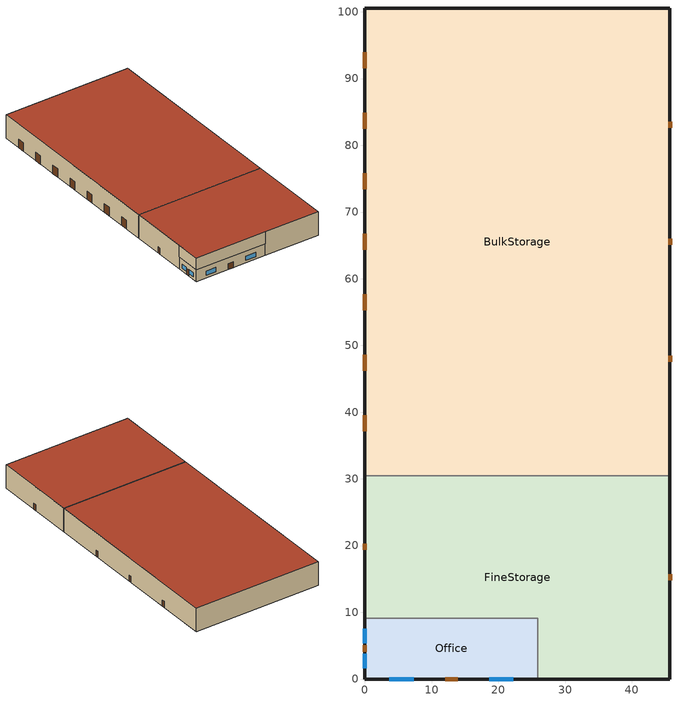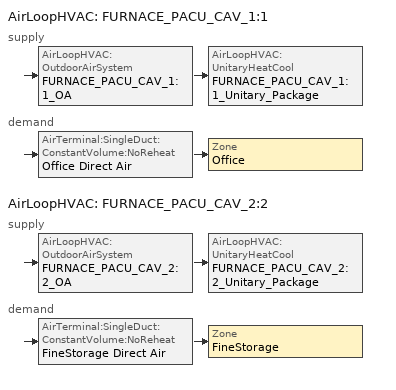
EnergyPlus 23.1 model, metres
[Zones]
BulkStorage
 floor ground (ext-slab): 45.72,100.58 45.72,30.48 0,30.48 0,100.58 z0
 wall outside (Metal Bldg Semi-Cond Ext Wall): 45.72,30.48 45.72,100.58 0,100.58 0,30.48 z0:8.53
 door (Swinging Door Semi-Cond): 45.72,47.55 45.72,48.46 / 45.72,65.07 45.72,65.99 / 45.72,82.6 45.72,83.51 z0:2.13
 door (Overhead Door Semi-Cond): 0,93.95 0,91.51 / 0,84.88 0,82.44 / 0,75.82 0,73.38 / 0,66.75 0,64.31 / 0,57.68 0,55.24 / 0,48.61 0,46.17 / 0,39.55 0,37.11 z0:3.05
 roof outside (Metal Bldg Semi-Cond Roof): 0,100.58 0,30.48 45.72,30.48 45.72,100.58 z8.53
FineStorage
 floor ground (ext-slab): 45.72,30.48 45.72,0 25.91,0 25.91,9.14 0,9.14 0,30.48 z0
 floor to Office (int-walls): 0,0 0,9.14 25.91,9.14 25.91,0 z4.27
 wall outside (Metal Bldg Semi-Cond Ext Wall): 0,9.14 0,0 25.91,0 z4.27:8.53; 25.91,0 45.72,0 45.72,30.48 / 0,30.48 0,9.14 z0:8.53
 wall to BulkStorage (int-walls): 45.72,30.48 0,30.48 z0:8.53
 door (Swinging Door Semi-Cond): 45.72,14.78 45.72,15.7 / 0,20.27 0,19.35 z0:2.13
 roof outside (Metal Bldg Semi-Cond Roof): 45.72,0 45.72,30.48 0,30.48 0,0 z8.53
Office
 floor ground (ext-slab): 25.91,9.14 25.91,0 0,0 0,9.14 z0
 wall outside (Metal Bldg Semi-Cond Ext Wall): 0,9.14 0,0 25.91,0 z0:4.27
 wall to FineStorage (Metal Bldg Semi-Cond Ext Wall): 25.91,0 25.91,9.14 0,9.14 z0:4.27
 window (Window Semi-Cond Fixed): 18.59,0 22.25,0 / 3.66,0 7.31,0 / 0,7.52 0,5.39 / 0,3.76 0,1.62 z0.91:2.44
 door (Swinging Door Semi-Cond): 12.04,0 13.87,0 / 0,5.03 0,4.11 z0:2.13
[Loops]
AirLoopHVAC 'FURNACE_PACU_CAV_1:1'
 supply: AirLoopHVAC:OutdoorAirSystem 'FURNACE_PACU_CAV_1:1_OA' > AirLoopHVAC:UnitaryHeatCool 'FURNACE_PACU_CAV_1:1_Unitary_Package'
 demand: AirTerminal:SingleDuct:ConstantVolume:NoReheat 'Office Direct Air' > Zone 'Office'
AirLoopHVAC 'FURNACE_PACU_CAV_2:2'
 supply: AirLoopHVAC:OutdoorAirSystem 'FURNACE_PACU_CAV_2:2_OA' > AirLoopHVAC:UnitaryHeatCool 'FURNACE_PACU_CAV_2:2_Unitary_Package'
 demand: AirTerminal:SingleDuct:ConstantVolume:NoReheat 'FineStorage Direct Air' > Zone 'FineStorage'
[Building]
Ref Bldg Warehouse New2004_v1.3_5.0: Loads convergence tolerance value=0.04; Maximum number of warmup days=40; Minimum number of warmup days=6; North axis=0; Solar distribution=FullInteriorAndExterior; Temperature convergence tolerance value=0.2; Terrain=City
[Site:GroundTemperature:BuildingSurface]
10.34, 10.19, 11.31, 13.07, 16.39, 19.3, 22.1, 24.2, 21.69, 17.32, 14.23, 11.34
[Site:Location]
USA IL-CHICAGO-OHARE: Elevation=190; Latitude=41.77; Longitude=-87.75; Time zone=-6
[Site:WaterMainsTemperature]
Annual average outdoor air temperature=9.69; Calculation method=Correlation; Maximum difference in monthly average outdoor air temperatures=28.1
[SizingPeriod:DesignDay] Barometric pressure=99063; Day of month=21; Daylight saving time indicator=No; Humidity condition type=WetBulb; Rain indicator=No; Snow indicator=No; Solar model indicator=ASHRAEClearSky
Name | Daily dry bulb temperature range | Day type | Maximum dry bulb temperature | Month | Sky clearness | Wetbulb or dewpoint at maximum dry bulb | Wind direction | Wind speed
CHICAGO Ann Clg .4% Condns WB=>MDB | 10.7 | SummerDesignDay | 31.2 | 7 | 1 | 25.5 | 230 | 5.3
CHICAGO Ann Htg 99.6% Condns DB | 0 | WinterDesignDay | -20.6 | 1 | 0 | -20.6 | 270 | 4.9
[Construction]
InteriorFurnishings: Std Wood 6inch
Metal Bldg Semi-Cond Ext Wall: Metal Siding, Metal Building Semi-Cond Wall Insulation, 1/2IN Gypsum
Metal Bldg Semi-Cond Roof: Metal Roofing, Metal Semi-Cond Roof Insulation
Overhead Door Semi-Cond: Std Overhead Door Panel Semi-Cond
Swinging Door Semi-Cond: Opaque Door panel Semi-Cond
Window Semi-Cond Fixed: Semi-Cond Fixed Assembly Window
ext-slab: HW CONCRETE
int-walls: 1/2IN Gypsum, 1/2IN Gypsum
[Material] Thermal absorptance=0.9
Name | Conductivity | Density | Roughness | Solar absorptance | Specific heat | Thickness | Visible absorptance
1/2IN Gypsum | 0.16 | 784.9 | Smooth | 0.92 | 830 | 0.0127 | 0.92
HW CONCRETE | 1.311 | 2240 | Rough | 0.7 | 836.8 | 0.2032 | 0.7
Metal Building Semi-Cond Wall Insulation | 0.049 | 265 | MediumRough | 0.7 | 836.8 | 0.0495495 | 0.7
Metal Roofing | 45.006 | 7680 | MediumSmooth | 0.7 | 418.4 | 0.0015 | 0.3
Metal Semi-Cond Roof Insulation | 0.049 | 265 | MediumRough | 0.7 | 836.8 | 0.0822341 | 0.7
Metal Siding | 44.96 | 7688.86 | Smooth | 0.2 | 410 | 0.0015 | 0.2
Std Wood 6inch | 0.12 | 540 | MediumSmooth | 0.7 | 1210 | 0.15 | 0.7
[Material:NoMass] Roughness=MediumRough; Solar absorptance=0.7; Thermal absorptance=0.9; Visible absorptance=0.7
Name | Thermal resistance
Opaque Door panel Semi-Cond | 0.101897
Std Overhead Door Panel Semi-Cond | 0.001
[WindowMaterial:SimpleGlazingSystem]
Semi-Cond Fixed Assembly Window: Solar heat gain coefficient=0.7; U factor=6.92716
[AirLoopHVAC] Design supply air flow rate=Autosize
FURNACE_PACU_CAV_1:1; FURNACE_PACU_CAV_2:2
[AirLoopHVAC:UnitaryHeatCool] Availability schedule=ALWAYS_ON; Cooling supply air flow rate=Autosize; Dehumidification control type=None; Fan placement=BlowThrough; Heating supply air flow rate=Autosize; Maximum supply air temperature=Autosize; No load supply air flow rate=Autosize; Supply air fan operating mode schedule=HVACOperationSchd
Name | Controlling zone or thermostat location | Cooling coil | Heating coil | Supply fan
FURNACE_PACU_CAV_1:1_Unitary_Package | Office | FURNACE_PACU_CAV_1:1_Unitary_Package_CoolCoil | FURNACE_PACU_CAV_1:1_Unitary_Package_HeatCoil | FURNACE_PACU_CAV_1:1_Unitary_Package_fan
FURNACE_PACU_CAV_2:2_Unitary_Package | FineStorage | FURNACE_PACU_CAV_2:2_Unitary_Package_CoolCoil | FURNACE_PACU_CAV_2:2_Unitary_Package_HeatCoil | FURNACE_PACU_CAV_2:2_Unitary_Package_fan
[AirTerminal:SingleDuct:ConstantVolume:NoReheat] Availability schedule=ALWAYS_ON; Maximum air flow rate=Autosize
FineStorage Direct Air; Office Direct Air
[AvailabilityManager:NightCycle] Applicability schedule=ALWAYS_ON; Control type=CycleOnAny; Cycling run time=1800; Cycling run time control type=FixedRunTime; Fan schedule=HVACOperationSchd; Thermostat tolerance=1
FURNACE_PACU_CAV_1:1 Availability Manager; FURNACE_PACU_CAV_2:2 Availability Manager
[Coil:Cooling:DX:SingleSpeed] 2023 rated evaporator fan power per volume flow rate=934.4; Availability schedule=ALWAYS_ON; Gross rated sensible heat ratio=Autosize; Gross rated total cooling capacity=Autosize; Rated air flow rate=Autosize
Name | Energy input ratio function of flow fraction curve | Energy input ratio function of temperature curve | Gross rated cooling cop | Part load fraction correlation curve | Total cooling capacity function of flow fraction curve | Total cooling capacity function of temperature curve
FURNACE_PACU_CAV_1:1_Unitary_Package_CoolCoil | ConstantCubic | Cool-EIR-fT | 3.50016 | Cool-PLF-fPLR | ConstantCubic | Cool-Cap-fT
FURNACE_PACU_CAV_2:2_Unitary_Package_CoolCoil | Measured_CoolCStandard10Ton_EIRFFF | Measured_CoolCStandard10Ton_EIRFT | 3.23372 | No_PLR_Degredation | Measured_CoolCStandard10Ton_CapFF | Measured_CoolCStandard10Ton_CapFT
[Coil:Heating:Fuel] Availability schedule=ALWAYS_ON; Fuel type=NaturalGas; Nominal capacity=Autosize
Name | Burner efficiency
BulkStorage Unit Heater Coil; FURNACE_PACU_CAV_2:2_Unitary_Package_HeatCoil | 0.78
FURNACE_PACU_CAV_1:1_Unitary_Package_HeatCoil | 0.8
[Controller:OutdoorAir] Economizer control action type=ModulateFlow; Economizer maximum limit dry bulb temperature=28; Economizer maximum limit enthalpy=64000; Economizer minimum limit dry bulb temperature=-100; Lockout type=NoLockout; Maximum outdoor air flow rate=Autosize; Minimum limit type=FixedMinimum; Minimum outdoor air flow rate=Autosize; Minimum outdoor air schedule=MinOA_Sched
Name | Economizer control type
FURNACE_PACU_CAV_1:1_OA_Controller | NoEconomizer
FURNACE_PACU_CAV_2:2_OA_Controller | DifferentialDryBulb
[DesignSpecification:OutdoorAir]
Name | Outdoor air flow per zone floor area | Outdoor air method | Outdoor air flow per person
SZ DSOA BulkStorage; SZ DSOA FineStorage | 0.00025 | Flow/Area
SZ DSOA Office |  | Flow/Person | 0.01
[ElectricEquipment] Design level calculation method=Watts/Area; End use subcategory=MiscPlug; Fraction latent=0; Fraction lost=0; Fraction radiant=0.5; Schedule=BLDG_EQUIP_SCH
Name | Watts per zone floor area | Zone or zonelist or space or spacelist
BulkStorage_MiscPlug_Equip | 2.56 | BulkStorage
Office_MiscPlug_Equip | 8.07 | Office
[Exterior:Lights]
Exterior Facade Lighting: Control option=AstronomicalClock; Design level=8923; End use subcategory=Exterior Facade Lighting; Schedule=ALWAYS_ON
[Fan:ConstantVolume]
BulkStorage Unit HeaterFan: Availability schedule=ALWAYS_ON; End use subcategory=Unit Heater Fans; Fan total efficiency=0.53625; Maximum flow rate=Autosize; Motor efficiency=0.825; Motor in airstream fraction=1; Pressure rise=49.8
[Fan:OnOff] Availability schedule=HVACOperationSchd; End use subcategory=Unitary Fans; Maximum flow rate=Autosize; Motor in airstream fraction=1
Name | Fan total efficiency | Motor efficiency | Pressure rise
FURNACE_PACU_CAV_1:1_Unitary_Package_fan | 0.546 | 0.84 | 622
FURNACE_PACU_CAV_2:2_Unitary_Package_fan | 0.5915 | 0.91 | 1109.648
[InternalMass] Construction=InteriorFurnishings
Name | Zone or zonelist | Surface area
BulkStorage Internal Mass | BulkStorage | 6409.68
FineStorage Internal Mass | FineStorage | 2786.82
Office Internal Mass | Office | 473.7584
[Lights] Design level calculation method=Watts/Area; End use subcategory=General; Fraction radiant=0.5; Fraction replaceable=1; Fraction visible=0.2; Return air fraction=0; Return air fraction calculated from plenum temperature=No; Schedule=BLDG_LIGHT_SCH
Name | Watts per zone floor area | Zone or zonelist or space or spacelist
BulkStorage_Lights | 9.68 | BulkStorage
FineStorage_Lights | 15.06 | FineStorage
Office_Lights | 11.84 | Office
[People]
Office People: Activity level schedule=ACTIVITY_SCH; Air velocity schedule=AIR_VELO_SCH; Clothing insulation calculation method=ClothingInsulationSchedule; Clothing insulation schedule=CLOTHING_SCH; Enable ashrae 55 comfort warnings=No; Fraction radiant=0.3; Mean radiant temperature calculation type=ZoneAveraged; Number of people=5; Number of people calculation method=People; Number of people schedule=BLDG_OCC_SCH; Sensible heat fraction=Autocalculate; Thermal comfort model 1 type=Fanger; Work efficiency schedule=WORK_EFF_SCH; Zone or zonelist or space or spacelist=Office
[SetpointManager:MixedAir] Control variable=Temperature
Name | Setpoint node or nodelist
FURNACE_PACU_CAV_1:1_OAMixed Air Temp Manager | FURNACE_PACU_CAV_1:1_OA-FURNACE_PACU_CAV_1:1_Unitary_PackageNode
FURNACE_PACU_CAV_2:2_OAMixed Air Temp Manager | FURNACE_PACU_CAV_2:2_OA-FURNACE_PACU_CAV_2:2_Unitary_PackageNode
[SetpointManager:SingleZone:Reheat] Control variable=Temperature; Maximum supply air temperature=50; Minimum supply air temperature=10
Name | Control zone | Setpoint node or nodelist
SupAirTemp MngrFineStorage | FineStorage | FURNACE_PACU_CAV_2:2 Supply Equipment Outlet Node
SupAirTemp MngrOffice | Office | FURNACE_PACU_CAV_1:1 Supply Equipment Outlet Node
[Sizing:System] 100 outdoor air in cooling=No; 100 outdoor air in heating=No; Central cooling capacity control method=VAV; Central cooling design supply air humidity ratio=0.0085; Central cooling design supply air temperature=12.8; Central heating design supply air humidity ratio=0.008; Central heating design supply air temperature=40; Central heating maximum system air flow ratio=1; Cooling design capacity=Autosize; Cooling design capacity method=CoolingDesignCapacity; Cooling supply air flow rate=0; Cooling supply air flow rate method=DesignDay; Design outdoor air flow rate=Autosize; Heating design capacity=Autosize; Heating design capacity method=HeatingDesignCapacity; Heating supply air flow rate=0; Heating supply air flow rate method=DesignDay; Precool design humidity ratio=0.008; Precool design temperature=12.8; Preheat design humidity ratio=0.008; Preheat design temperature=7; Type of load to size on=Sensible; Type of zone sum to use=NonCoincident; Zone maximum outdoor air fraction=1
FURNACE_PACU_CAV_1:1; FURNACE_PACU_CAV_2:2
[Sizing:Zone] Account for dedicated outdoor air system=No; Cooling design air flow method=DesignDay; Dedicated outdoor air high setpoint temperature for design=Autosize; Dedicated outdoor air low setpoint temperature for design=Autosize; Dedicated outdoor air system control strategy=NeutralSupplyAir; Heating design air flow method=DesignDay; Zone cooling design supply air humidity ratio=0.0085; Zone cooling design supply air temperature=14; Zone cooling design supply air temperature input method=SupplyAirTemperature; Zone heating design supply air humidity ratio=0.008; Zone heating design supply air temperature=40; Zone heating design supply air temperature input method=SupplyAirTemperature
Name | Design specification outdoor air object
BulkStorage | SZ DSOA BulkStorage
FineStorage | SZ DSOA FineStorage
Office | SZ DSOA Office
[ThermostatSetpoint:DualSetpoint]
Name | Cooling setpoint temperature schedule | Heating setpoint temperature schedule
BulkStorage DualSPSched | CLGSETP_SCH | HTGSETP_BulkStorage_SCH
FineStorage DualSPSched | CLGSETP_FineStorage_SCH | HTGSETP_FineStorage_SCH
Office DualSPSched | CLGSETP_SCH | HTGSETP_SCH
[UtilityCost:Charge:Block] Category variable=EnergyCharges; Season=Annual; Source variable=totalEnergy
Name | Block 1 cost per unit value or variable | Block 2 cost per unit value or variable | Block 3 cost per unit value or variable | Block 4 cost per unit value or variable | Block size 1 value or variable | Block size 2 value or variable | Block size 3 value or variable | Block size 4 value or variable | Tariff | Utility cost charge block | Block size multiplier value or variable
UtilityCost:Charge:Block 1 | 0.108222 | 0.087021 | 0.07842 | 0.05832 | 300 | 700 | 1500 | remaining | PSI_LLF_LowLoadFactorService | AnnualEnergyCharge
UtilityCost:Charge:Block 2 | 0 | 0.051773 | 0.046965 |  | 190 | 110 | remaining |  | PSI_LLF_LowLoadFactorService | AnnualDemandBaseCharge | TotalDemand
UtilityCost:Charge:Block 3 | 0.082409 | 0.072873 | 0.061696 | 0.041179 | 300 | 700 | 1500 | remaining | PSI_CS_CommercialElectricService | AnnualEnergyCharge
[UtilityCost:Charge:Simple] Season=Annual
Name | Category variable | Cost per unit value or variable | Source variable | Tariff | Utility cost charge simple
UtilityCost:Charge:Simple 1 | EnergyCharges | 0.002028 | totalEnergy | PSI_LLF_LowLoadFactorService | FuelCostAdjustEnergyCharge
UtilityCost:Charge:Simple 2 | EnergyCharges | 0.000536 | totalEnergy | PSI_LLF_LowLoadFactorService | QualPollutionControlAdjustEnergyCharge
UtilityCost:Charge:Simple 3 | EnergyCharges | 0.001127 | totalEnergy | PSI_LLF_LowLoadFactorService | SoxNoxRiderAdjustEnergyCharge
UtilityCost:Charge:Simple 4 | EnergyCharges | -0.00037 | totalEnergy | PSI_LLF_LowLoadFactorService | DSMRiderAdjustEnergyCharge
UtilityCost:Charge:Simple 5 | EnergyCharges | -3.1e-05 | totalEnergy | PSI_LLF_LowLoadFactorService | PurchPowerTrackerAdjustEnergyCharge
UtilityCost:Charge:Simple 6 | EnergyCharges | -0.000216 | totalEnergy | PSI_LLF_LowLoadFactorService | MidwestISOAdjustEnergyCharge
UtilityCost:Charge:Simple 7 | EnergyCharges | 0.000833 | totalEnergy | PSI_LLF_LowLoadFactorService | CleanCoalRiderEnergyCharge
UtilityCost:Charge:Simple 8 | Taxes | 0.08 | SubTotal | PSI_LLF_LowLoadFactorService | TaxofeightPercent
UtilityCost:Charge:Simple 9 | EnergyCharges | 0.002028 | totalEnergy | PSI_CS_CommercialElectricService | FuelCostAdjustEnergyCharge
UtilityCost:Charge:Simple 10 | EnergyCharges | 0.000536 | totalEnergy | PSI_CS_CommercialElectricService | QualPollutionControlAdjustEnergyCharge
UtilityCost:Charge:Simple 11 | EnergyCharges | 0.001127 | totalEnergy | PSI_CS_CommercialElectricService | SoxNoxRiderAdjustEnergyCharge
UtilityCost:Charge:Simple 12 | EnergyCharges | 2.1e-05 | totalEnergy | PSI_CS_CommercialElectricService | DSMRiderAdjustEnergyCharge
UtilityCost:Charge:Simple 13 | EnergyCharges | 3.4e-05 | totalEnergy | PSI_CS_CommercialElectricService | PurchPowerTrackerAdjustEnergyCharge
UtilityCost:Charge:Simple 14 | EnergyCharges | -0.000203 | totalEnergy | PSI_CS_CommercialElectricService | MidwestISOAdjustEnergyCharge
UtilityCost:Charge:Simple 15 | EnergyCharges | 0.000807 | totalEnergy | PSI_CS_CommercialElectricService | CleanCoalRiderEnergyCharge
UtilityCost:Charge:Simple 16 | Taxes | 0.08 | SubTotal | PSI_CS_CommercialElectricService | TaxofeightPercent
UtilityCost:Charge:Simple 17 | EnergyCharges | IN_MonthlyGasRates | totalEnergy | IN_EIAMonthlyRateGas | MonthlyRateGasCharge
UtilityCost:Charge:Simple 18 | Taxes | 0.08 | SubTotal | IN_EIAMonthlyRateGas | TaxofEightPercent
[UtilityCost:Qualify] Season=Annual; Threshold test=Count; Threshold value or variable=75; Variable=TotalDemand
Name | Number of months | Qualify type | Tariff | Utility cost qualify
UtilityCost:Qualify 1 | 12 | Minimum | PSI_LLF_LowLoadFactorService | MinDemand75kw
UtilityCost:Qualify 2 | 1 | Maximum | PSI_CS_CommercialElectricService | MaxDemand75kw
[UtilityCost:Tariff]
Name | Conversion factor choice | Group | Monthly charge or variable | Output meter | Demand window length
IN_EIAMonthlyRateGas | MCF | Comm Gas | 0 | NaturalGas:Facility
PSI_CS_CommercialElectricService | kWh | Comm Elect | 9.4 | Electricity:Facility
PSI_LLF_LowLoadFactorService | kWh | Comm Elect | 15 | Electricity:Facility | HalfHour
[UtilityCost:Variable]
IN_MonthlyGasRates: January value=8.22; February value=7.51; March value=8.97; April value=9.01; May value=9.16; June value=10.44; July value=10.32; August value=10.13; September value=9.2; October value=8.18; November value=7.83; December value=7.63; Tariff=IN_EIAMonthlyRateGas; Variable type=Currency
[Zone] Floor area=Autocalculate; Multiplier=1; Part of total floor area=Yes; Type=1
BulkStorage; FineStorage; Office
[ZoneControl:Thermostat] Control type schedule=Dual Zone Control Type Sched
Name | Zone or zonelist | Control 1
BulkStorage Thermostat | BulkStorage | BulkStorage DualSPSched
FineStorage Thermostat | FineStorage | FineStorage DualSPSched
Office Thermostat | Office | Office DualSPSched
[Zone equipment]
BulkStorage: BulkStorage Unit Heater
FineStorage: FineStorage Direct Air
Office: Office Direct Air
[ZoneHVAC:UnitHeater]
BulkStorage Unit Heater: Availability schedule=ALWAYS_ON; Heating coil=BulkStorage Unit Heater Coil; Heating convergence tolerance=0.001; Maximum hot water or steam flow rate=Autosize; Maximum supply air flow rate=Autosize; Minimum hot water or steam flow rate=0; Supply air fan=BulkStorage Unit HeaterFan; Supply air fan operation during no heating=No
[ZoneInfiltration:DesignFlowRate] Constant term coefficient=1; Design flow rate calculation method=Flow/ExteriorArea; Flow rate per exterior surface area=0.000302; Schedule=ALWAYS_ON; Temperature term coefficient=0; Velocity squared term coefficient=0; Velocity term coefficient=0
Name | Zone or zonelist or space or spacelist
BulkStorage_Infiltration | BulkStorage
FineStorage_Infiltration | FineStorage
Office_Infiltration | Office
[ZoneVentilation:DesignFlowRate]
BulkStorage_Ventilation: Constant term coefficient=1; Delta temperature=-27.5; Design flow rate calculation method=Flow/Area; Fan pressure rise=49.8; Fan total efficiency=0.53625; Flow rate per floor area=0.00025; Maximum indoor temperature=35; Maximum outdoor temperature=50; Maximum wind speed=6; Minimum indoor temperature=7.5; Minimum outdoor temperature=-30; Schedule=MinOA_Sched; Temperature term coefficient=0; Velocity squared term coefficient=0; Velocity term coefficient=0; Ventilation type=Intake; Zone or zonelist or space or spacelist=BulkStorage
[Curve:Biquadratic]
Name | Maximum value of x | Maximum value of y | Minimum value of x | Minimum value of y | Coefficient1 constant | Coefficient2 x | Coefficient3 x 2 | Coefficient4 y | Coefficient5 y 2 | Coefficient6 x y
Cool-Cap-fT | 100 | 100 | -100 | -100 | 0.971212 | -0.0152755 | 0.00144345 | -0.00039321 | -6.8364e-06 | -0.000290596
Cool-EIR-fT | 100 | 100 | -100 | -100 | 0.286871 | 0.0239022 | -0.000810648 | 0.0134585 | 0.000338936 | -0.000487004
Measured_CoolCStandard10Ton_CapFT | 29.4 | 50.3 | 11.1 | 10 | 0.52357 | 0.03478 | 0 | -0.001915 | -0.00010838 | 0
Measured_CoolCStandard10Ton_EIRFT | 29.4 | 50.3 | 11.1 | 10 | 0.9847 | -0.04285 | 0.0013562 | 0.009934 | 0.0006398 | -0.001169
[Curve:Cubic]
ConstantCubic: Maximum value of x=100; Minimum value of x=-100; Coefficient1 constant=1; Coefficient2 x=0; Coefficient3 x 2=0; Coefficient4 x 3=0
[Curve:Quadratic]
Name | Maximum curve output | Maximum value of x | Minimum curve output | Minimum value of x | Coefficient1 constant | Coefficient2 x | Coefficient3 x 2
Cool-PLF-fPLR | 1 | 1 | 0.7 | 0 | 0.909496 | 0.0986477 | -0.00819488
Measured_CoolCStandard10Ton_CapFF |  | 1.197 |  | 0.776 | 0.7685 | 0.2315 | 0
Measured_CoolCStandard10Ton_EIRFFF |  | 1.197 |  | 0.776 | 1.192 | -0.1917 | 0
No_PLR_Degredation |  | 1 |  | 0 | 1 | 0 | 0
[Schedule:Compact]
ACTIVITY_SCH: Through: 12/31, For: AllDays, Until: 24:00, 120
AIR_VELO_SCH: Through: 12/31, For: AllDays, Until: 24:00, 0.2
ALWAYS_ON: Through: 12/31, For: AllDays, Until: 24:00, 1
BLDG_EQUIP_SCH: Through: 12/31, For: Weekdays, Until: 07:00, 0.1, Until: 08:00, 0.5, Until: 09:00, 0.8, Until: 12:00, 0.9, Until: 13:00, 0.8, Until: 17:00, 0.9, Until: 18:00, 0.4, Until: 24:00, 0.1, For: Saturday, Until: 08:00, 0.1, Until: 09:00, 0.2, Until: 12:00, 0.4, Until: 24:00, 0.1, For: SummerDesignDay, Until: 24:00, 1, For: WinterDesignDay, Until: 24:00, 0, For: Sunday Holidays AllOtherDays, Until: 24:00, 0.1
BLDG_LIGHT_SCH: Through: 12/31, For: Weekdays, Until: 07:00, 0.1, Until: 08:00, 0.4, Until: 09:00, 0.7, Until: 12:00, 0.9, Until: 13:00, 0.8, Until: 17:00, 0.9, Until: 18:00, 0.3, Until: 24:00, 0.1, For: Saturday, Until: 08:00, 0.1, Until: 09:00, 0.1, Until: 12:00, 0.24, Until: 24:00, 0.1, For: SummerDesignDay, Until: 24:00, 1, For: WinterDesignDay, Until: 24:00, 0, For: Sunday Holidays AllOtherDays, Until: 24:00, 0.1
BLDG_OCC_SCH: Through: 12/31, For: Weekdays, Until: 07:00, 0, Until: 08:00, 0.15, Until: 09:00, 0.7, Until: 12:00, 0.9, Until: 13:00, 0.5, Until: 16:00, 0.85, Until: 17:00, 0.2, Until: 24:00, 0, For: SummerDesignDay, Until: 24:00, 1, For: Saturday, Until: 08:00, 0, Until: 12:00, 0.2, Until: 16:00, 0.1, Until: 24:00, 0, For: WinterDesignDay, Until: 24:00, 0, For: Sunday Holidays AllOtherDays, Until: 24:00, 0
CLGSETP_FineStorage_SCH: Through: 12/31, For: AllDays, Until: 24:00, 26.7
CLGSETP_SCH: Through: 12/31, For: Weekdays SummerDesignDay, Until: 07:00, 30, Until: 17:00, 24, Until: 24:00, 30, For: Saturday, Until: 08:00, 30, Until: 16:00, 24, Until: 24:00, 30, For: AllOtherDays, Until: 24:00, 30
CLOTHING_SCH: Through: 04/30, For: AllDays, Until: 24:00, 1, Through: 09/30, For: AllDays, Until: 24:00, 0.5, Through: 12/31, For: AllDays, Until: 24:00, 1
Dual Zone Control Type Sched: Through: 12/31, For: AllDays, Until: 24:00, 4
HTGSETP_BulkStorage_SCH: Through: 12/31, For: AllDays, Until: 24:00, 7.2
HTGSETP_FineStorage_SCH: Through: 12/31, For: AllDays, Until: 24:00, 15.6
HTGSETP_SCH: Through: 12/31, For: Weekdays, Until: 06:00, 15.5, Until: 17:00, 21, Until: 24:00, 15.5, For WinterDesignDay, Until: 24:00, 21, For: Saturday, Until: 07:00, 15.5, Until: 16:00, 21, Until: 24:00, 15.5, For: AllOtherDays, Until: 24:00, 15.5
HVACOperationSchd; MinOA_Sched: Through: 12/31, For: Weekdays SummerDesignDay, Until: 06:00, 0, Until: 17:00, 1, Until: 24:00, 0, For: Saturday WinterDesignDay, Until: 07:00, 0, Until: 16:00, 1, Until: 24:00, 0, For: AllOtherDays, Until: 24:00, 0
WORK_EFF_SCH: Through: 12/31, For: AllDays, Until: 24:00, 0
